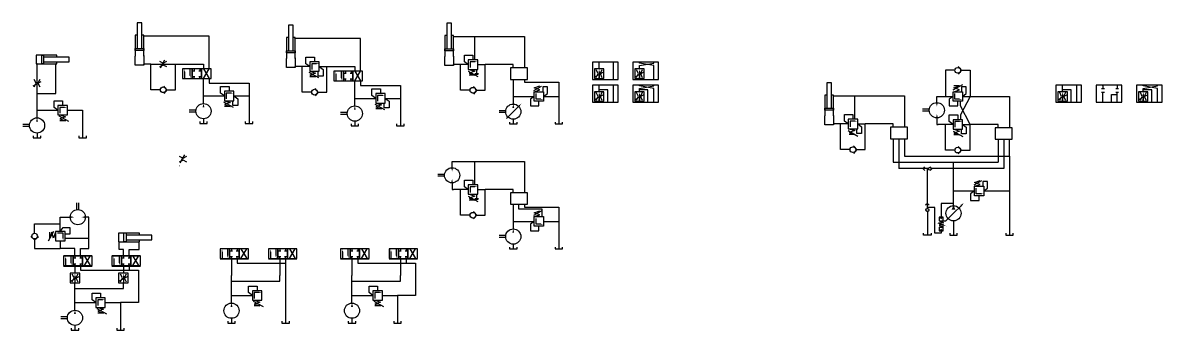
# Model space of a CAD drawing. Header units: inches. Extents: x -12 to 124, y 4 to 38.
# Drawn here: x 49.2 to 124.3, y 12.1 to 32.3 of the extents above; entities that cross this region are included whole.
import ezdxf
from ezdxf.lldxf.tags import DXFTag

# ---------------------------------------------------------------- set-up
doc = ezdxf.new("R2010")
doc.units = ezdxf.units.IN
doc.header["$LTSCALE"] = 0.25
doc.header["$MEASUREMENT"] = 0
tags = doc.linetypes.add('CENTER2', pattern=[1.125, 0.75, -0.125, 0.125, -0.125]).pattern_tags.tags
tags[10:11] = [DXFTag(74, 4), DXFTag(75, 0), DXFTag(340, '0'), DXFTag(46, 1.0), DXFTag(50, 0.0), DXFTag(44, 0.0), DXFTag(45, 0.0)]
tags[8:9] = [DXFTag(74, 4), DXFTag(75, 0), DXFTag(340, '0'), DXFTag(46, 1.0), DXFTag(50, 0.0), DXFTag(44, 0.0), DXFTag(45, 0.0)]
tags[6:7] = [DXFTag(74, 4), DXFTag(75, 0), DXFTag(340, '0'), DXFTag(46, 1.0), DXFTag(50, 0.0), DXFTag(44, 0.0), DXFTag(45, 0.0)]
tags[4:5] = [DXFTag(74, 4), DXFTag(75, 0), DXFTag(340, '0'), DXFTag(46, 1.0), DXFTag(50, 0.0), DXFTag(44, 0.0), DXFTag(45, 0.0)]
tags = doc.linetypes.add('HIDDEN', pattern=[0.375, 0.25, -0.125]).pattern_tags.tags
tags[6:7] = [DXFTag(74, 4), DXFTag(75, 0), DXFTag(340, '0'), DXFTag(46, 1.0), DXFTag(50, 0.0), DXFTag(44, 0.0), DXFTag(45, 0.0)]
tags[4:5] = [DXFTag(74, 4), DXFTag(75, 0), DXFTag(340, '0'), DXFTag(46, 1.0), DXFTag(50, 0.0), DXFTag(44, 0.0), DXFTag(45, 0.0)]
tags = doc.linetypes.add('HIDDEN4', pattern=[0.09375, 0.0625, -0.03125]).pattern_tags.tags
tags[6:7] = [DXFTag(74, 4), DXFTag(75, 0), DXFTag(340, '0'), DXFTag(46, 1.0), DXFTag(50, 0.0), DXFTag(44, 0.0), DXFTag(45, 0.0)]
tags[4:5] = [DXFTag(74, 4), DXFTag(75, 0), DXFTag(340, '0'), DXFTag(46, 1.0), DXFTag(50, 0.0), DXFTag(44, 0.0), DXFTag(45, 0.0)]

msp = doc.modelspace()

# ---------------------------------------------------------------- linework, layer by layer
for p, q in [((58.281, 29.375), (58.573, 29.901)), ((59.75, 29.312), (59.75, 28.688)), ((60.375, 29.312), (59.75, 29.312)), ((60.375, 29.312), (60.375, 28.688)), ((61, 29.312), (60.375, 29.312)), ((60.375, 28.688), (60.375, 29.312)), ((61, 28.688), (61, 29.312)), ((61, 29.312), (61, 28.688)), ((61.625, 29.312), (61, 29.312)), ((61, 28.688), (61, 29.312)), ((61.125, 28.688), (61.5, 29.312)), ((61.125, 29.312), (61.5, 28.688)), ((61.625, 28.688), (61.625, 29.312)), ((68.125, 29.781), (68.125, 29.156)), ((68.75, 29.781), (68.125, 29.781)), ((68.75, 29.156), (68.75, 29.781)), ((78.562, 29.906), (78.562, 29.281)), ((79.188, 29.906), (78.562, 29.906)), ((78.562, 29.281), (79.188, 29.281)), ((78.625, 29.281), (79, 29.156)), ((79.188, 29.281), (79.188, 29.906)), ((86.875, 29.312), (86.875, 28.688)), ((87.5, 29.312), (86.875, 29.312)), ((87.5, 28.688), (87.5, 29.312)), ((89.531, 29.312), (89.531, 28.688)), ((90.156, 29.312), (89.531, 29.312)), ((90.156, 28.688), (90.156, 29.312)), ((59.75, 28.688), (60.375, 28.688)), ((60.375, 28.688), (61, 28.688)), ((61, 28.688), (61.625, 28.688)), ((68.062, 29.094), (68.7, 28.74)), ((68.125, 29.156), (68.75, 29.156)), ((68.125, 29.156), (68.5, 29.031)), ((68.5, 29.031), (68.125, 28.906)), ((68.125, 28.906), (68.5, 28.781)), ((68.5, 28.781), (68.125, 28.781)), ((69.719, 29.156), (69.719, 28.531)), ((70.344, 29.156), (69.719, 29.156)), ((69.719, 28.531), (70.344, 28.531)), ((70.344, 29.156), (70.344, 28.531)), ((70.969, 29.156), (70.344, 29.156)), ((70.344, 28.531), (70.344, 29.156)), ((70.344, 28.531), (70.969, 28.531)), ((70.969, 28.531), (70.969, 29.156)), ((70.969, 29.156), (70.969, 28.531)), ((71.594, 29.156), (70.969, 29.156)), ((70.969, 28.531), (70.969, 29.156)), ((70.969, 28.531), (71.594, 28.531)), ((71.094, 28.531), (71.469, 29.156)), ((71.094, 29.156), (71.469, 28.531)), ((71.594, 28.531), (71.594, 29.156)), ((78.562, 29.156), (79.2, 28.802)), ((79, 29.156), (78.625, 29.031)), ((78.625, 29.031), (79, 28.906)), ((79, 28.906), (78.625, 28.906)), ((86.875, 28.688), (87.5, 28.688)), ((86.938, 28.812), (87.463, 29.104)), ((89.531, 28.688), (90.156, 28.688)), ((89.594, 28.812), (90.119, 29.104)), ((49.906, 28.188), (50.432, 28.479)), ((62.5, 27.844), (62.5, 27.219)), ((63.125, 27.844), (62.5, 27.844)), ((63.125, 27.219), (63.125, 27.844)), ((82.891, 27.901), (83.4, 28.184)), ((82.906, 28.062), (83.281, 28.188)), ((83.281, 27.938), (82.906, 28.062)), ((82.906, 27.812), (83.281, 27.938)), ((82.906, 27.188), (82.906, 27.812)), ((82.906, 27.812), (83.531, 27.812)), ((83.531, 27.812), (83.531, 27.188)), ((86.875, 27.812), (86.875, 27.188)), ((87.5, 27.812), (86.875, 27.812)), ((87.5, 27.188), (87.5, 27.812)), ((89.531, 27.812), (89.531, 27.188)), ((90.156, 27.812), (89.531, 27.812)), ((90.156, 27.188), (90.156, 27.812)), ((110.5, 27.938), (111.137, 28.291)), ((110.5, 27.188), (110.5, 27.812)), ((110.5, 27.812), (111.125, 27.812)), ((110.562, 28.062), (110.938, 28.188)), ((110.938, 28.188), (110.562, 28.188)), ((110.938, 27.938), (110.562, 28.062)), ((110.562, 27.812), (110.938, 27.938)), ((111.125, 27.812), (111.125, 27.188)), ((117.406, 27.812), (117.406, 27.188)), ((118.031, 27.812), (117.406, 27.812)), ((118.031, 27.188), (118.031, 27.812)), ((122.719, 27.812), (122.719, 27.188)), ((123.344, 27.812), (122.719, 27.812)), ((123.344, 27.188), (123.344, 27.812)), ((62.438, 27.156), (63.075, 26.802)), ((62.5, 27.219), (63.125, 27.219)), ((62.5, 27.219), (62.875, 27.094)), ((62.875, 27.094), (62.5, 26.969)), ((72.469, 27.688), (72.469, 27.062)), ((73.094, 27.688), (72.469, 27.688)), ((72.469, 27.062), (73.094, 27.062)), ((72.469, 27.062), (72.844, 26.938)), ((73.094, 27.062), (73.094, 27.688)), ((83.531, 27.188), (82.906, 27.188)), ((86.875, 27.188), (87.5, 27.188)), ((86.938, 27.312), (87.463, 27.604)), ((89.531, 27.188), (90.156, 27.188)), ((89.594, 27.312), (90.119, 27.604)), ((111.125, 27.188), (110.5, 27.188)), ((117.406, 27.188), (118.031, 27.188)), ((117.469, 27.312), (117.994, 27.604)), ((122.719, 27.188), (123.344, 27.188)), ((122.781, 27.312), (123.307, 27.604)), ((51.531, 26.906), (51.531, 26.281)), ((52.156, 26.906), (51.531, 26.906)), ((51.531, 26.281), (52.156, 26.281)), ((51.656, 26.281), (52.031, 26.156)), ((52.156, 26.281), (52.156, 26.906)), ((62.5, 26.969), (62.875, 26.844)), ((62.875, 26.844), (62.5, 26.844)), ((72.406, 27), (73.044, 26.646)), ((72.844, 26.938), (72.469, 26.812)), ((72.469, 26.812), (72.844, 26.688)), ((72.844, 26.688), (72.469, 26.688)), ((51.594, 26.219), (52.231, 25.865)), ((52.031, 26.156), (51.656, 26.031)), ((51.656, 26.031), (52.031, 25.906)), ((52.031, 25.906), (51.656, 25.906)), ((60.875, 25.844), (60.875, 25.719)), ((60.875, 25.719), (61.375, 25.719)), ((61.375, 25.719), (61.375, 25.844)), ((63.875, 25.844), (63.875, 25.719)), ((63.875, 25.719), (64.375, 25.719)), ((64.375, 25.719), (64.375, 25.844)), ((70.844, 25.688), (70.844, 25.562)), ((70.844, 25.562), (71.344, 25.562)), ((71.344, 25.562), (71.344, 25.688)), ((73.844, 25.688), (73.844, 25.562)), ((73.844, 25.562), (74.344, 25.562)), ((74.344, 25.562), (74.344, 25.688)), ((81.281, 25.812), (81.281, 25.688)), ((81.281, 25.688), (81.781, 25.688)), ((81.781, 25.688), (81.781, 25.812)), ((84.281, 25.812), (84.281, 25.688)), ((84.281, 25.688), (84.781, 25.688)), ((84.781, 25.688), (84.781, 25.812)), ((103.594, 26), (103.594, 25.375)), ((104.219, 26), (103.594, 26)), ((104.219, 25.375), (104.219, 26)), ((110.5, 25.969), (110.5, 25.344)), ((111.125, 25.969), (110.5, 25.969)), ((111.125, 25.344), (111.125, 25.969)), ((49.906, 24.906), (49.906, 24.781)), ((49.906, 24.781), (50.406, 24.781)), ((50.406, 24.781), (50.406, 24.906)), ((52.906, 24.906), (52.906, 24.781)), ((52.906, 24.781), (53.406, 24.781)), ((53.406, 24.781), (53.406, 24.906)), ((103.594, 25.375), (104.219, 25.375)), ((103.594, 25.25), (104.231, 24.896)), ((103.656, 25.375), (104.031, 25.25)), ((104.031, 25.25), (103.656, 25.125)), ((103.656, 25.125), (104.031, 25)), ((104.031, 25), (103.656, 25)), ((110.5, 25.344), (111.125, 25.344)), ((110.5, 25.219), (111.137, 24.865)), ((110.562, 25.344), (110.938, 25.219)), ((110.938, 25.219), (110.562, 25.094)), ((110.562, 25.094), (110.938, 24.969)), ((110.938, 24.969), (110.562, 24.969)), ((59.594, 23.125), (59.886, 23.651)), ((111.891, 21.682), (112.4, 21.965)), ((111.906, 21.844), (112.281, 21.969)), ((112.281, 21.719), (111.906, 21.844)), ((78.562, 21.688), (78.562, 21.062)), ((79.188, 21.688), (78.562, 21.688)), ((78.562, 21.062), (79.188, 21.062)), ((78.625, 21.062), (79, 20.938)), ((79.188, 21.062), (79.188, 21.688)), ((111.906, 21.594), (112.281, 21.719)), ((111.906, 20.969), (111.906, 21.594)), ((111.906, 21.594), (112.531, 21.594)), ((112.531, 21.594), (112.531, 20.969)), ((78.562, 20.938), (79.2, 20.584)), ((79, 20.938), (78.625, 20.812)), ((78.625, 20.812), (79, 20.688)), ((79, 20.688), (78.625, 20.688)), ((112.531, 20.969), (111.906, 20.969)), ((82.891, 19.682), (83.4, 19.965)), ((82.906, 19.844), (83.281, 19.969)), ((83.281, 19.719), (82.906, 19.844)), ((82.906, 19.594), (83.281, 19.719)), ((82.906, 18.969), (82.906, 19.594)), ((82.906, 19.594), (83.531, 19.594)), ((83.531, 19.594), (83.531, 18.969)), ((83.531, 18.969), (82.906, 18.969)), ((109.594, 18.906), (109.844, 18.906)), ((51.25, 18.625), (50.896, 17.988)), ((51.125, 18.562), (51, 18.188)), ((51, 18.188), (51, 18.562)), ((51.25, 18.188), (51.125, 18.562)), ((51.375, 18.562), (51.25, 18.188)), ((52, 18.625), (51.375, 18.625)), ((51.375, 18.625), (51.375, 18)), ((52, 18), (52, 18.625)), ((108.562, 18.375), (108.562, 18.5)), ((109.062, 18.375), (108.562, 18.375)), ((109.062, 18.5), (109.062, 18.375)), ((110.281, 18.5), (110.281, 18.375)), ((110.281, 18.375), (110.781, 18.375)), ((110.781, 18.375), (110.781, 18.5)), ((113.969, 18.5), (113.969, 18.375)), ((113.969, 18.375), (114.469, 18.375)), ((114.469, 18.375), (114.469, 18.5)), ((51.375, 18), (52, 18)), ((62.219, 17.5), (64.094, 17.5)), ((62.219, 17.469), (62.219, 16.844)), ((62.844, 17.469), (62.219, 17.469)), ((62.844, 17.469), (62.844, 16.844)), ((63.469, 17.469), (62.844, 17.469)), ((62.844, 16.844), (62.844, 17.469)), ((63.469, 16.844), (63.469, 17.469)), ((63.469, 17.469), (63.469, 16.844)), ((64.094, 17.469), (63.469, 17.469)), ((63.469, 16.844), (63.469, 17.469)), ((63.594, 16.844), (63.969, 17.469)), ((63.594, 17.469), (63.969, 16.844)), ((64.094, 16.844), (64.094, 17.469)), ((65.406, 17.5), (67.281, 17.5)), ((65.406, 17.469), (65.406, 16.844)), ((66.031, 17.469), (65.406, 17.469)), ((66.031, 17.469), (66.031, 16.844)), ((66.656, 17.469), (66.031, 17.469)), ((66.031, 16.844), (66.031, 17.469)), ((66.656, 16.844), (66.656, 17.469)), ((66.656, 17.469), (66.656, 16.844)), ((67.281, 17.469), (66.656, 17.469)), ((66.656, 16.844), (66.656, 17.469)), ((66.781, 16.844), (67.156, 17.469)), ((66.781, 17.469), (67.156, 16.844)), ((67.281, 16.844), (67.281, 17.469)), ((70.156, 17.5), (72.031, 17.5)), ((70.156, 17.469), (70.156, 16.844)), ((70.781, 17.469), (70.156, 17.469)), ((70.781, 17.469), (70.781, 16.844)), ((71.406, 17.469), (70.781, 17.469)), ((70.781, 16.844), (70.781, 17.469)), ((71.406, 16.844), (71.406, 17.469)), ((71.406, 17.469), (71.406, 16.844)), ((72.031, 17.469), (71.406, 17.469)), ((71.406, 16.844), (71.406, 17.469)), ((71.531, 16.844), (71.906, 17.469)), ((71.531, 17.469), (71.906, 16.844)), ((72.031, 16.844), (72.031, 17.469)), ((73.344, 17.5), (75.219, 17.5)), ((73.344, 17.469), (73.344, 16.844)), ((73.969, 17.469), (73.344, 17.469)), ((73.969, 17.469), (73.969, 16.844)), ((74.594, 17.469), (73.969, 17.469)), ((73.969, 16.844), (73.969, 17.469)), ((74.594, 16.844), (74.594, 17.469)), ((74.594, 17.469), (74.594, 16.844)), ((75.219, 17.469), (74.594, 17.469)), ((74.594, 16.844), (74.594, 17.469)), ((74.719, 16.844), (75.094, 17.469)), ((74.719, 17.469), (75.094, 16.844)), ((75.219, 16.844), (75.219, 17.469)), ((81.281, 17.594), (81.281, 17.469)), ((81.281, 17.469), (81.781, 17.469)), ((81.781, 17.469), (81.781, 17.594)), ((84.281, 17.594), (84.281, 17.469)), ((84.281, 17.469), (84.781, 17.469)), ((84.781, 17.469), (84.781, 17.594)), ((51.906, 17.031), (53.781, 17.031)), ((51.906, 17), (51.906, 16.375)), ((52.531, 17), (51.906, 17)), ((52.531, 17), (52.531, 16.375)), ((53.156, 17), (52.531, 17)), ((52.531, 16.375), (52.531, 17)), ((53.156, 16.375), (53.156, 17)), ((53.156, 17), (53.156, 16.375)), ((53.781, 17), (53.156, 17)), ((53.156, 16.375), (53.156, 17)), ((53.281, 16.375), (53.656, 17)), ((53.281, 17), (53.656, 16.375)), ((53.781, 16.375), (53.781, 17)), ((55.094, 17.031), (56.969, 17.031)), ((55.094, 17), (55.094, 16.375)), ((55.719, 17), (55.094, 17)), ((55.719, 17), (55.719, 16.375)), ((56.344, 17), (55.719, 17)), ((55.719, 16.375), (55.719, 17)), ((56.344, 16.375), (56.344, 17)), ((56.344, 17), (56.344, 16.375)), ((56.969, 17), (56.344, 17)), ((56.344, 16.375), (56.344, 17)), ((56.469, 16.375), (56.844, 17)), ((56.469, 17), (56.844, 16.375)), ((56.969, 16.375), (56.969, 17)), ((62.219, 16.844), (62.844, 16.844)), ((62.219, 16.812), (64.094, 16.812)), ((62.844, 16.844), (63.469, 16.844)), ((63.469, 16.844), (64.094, 16.844)), ((65.406, 16.844), (66.031, 16.844)), ((65.406, 16.812), (67.281, 16.812)), ((66.031, 16.844), (66.656, 16.844)), ((66.656, 16.844), (67.281, 16.844)), ((70.156, 16.844), (70.781, 16.844)), ((70.156, 16.812), (72.031, 16.812)), ((70.781, 16.844), (71.406, 16.844)), ((71.406, 16.844), (72.031, 16.844)), ((73.344, 16.844), (73.969, 16.844)), ((73.344, 16.812), (75.219, 16.812)), ((73.969, 16.844), (74.594, 16.844)), ((74.594, 16.844), (75.219, 16.844)), ((51.906, 16.375), (52.531, 16.375)), ((51.906, 16.344), (53.781, 16.344)), ((52.344, 15.875), (52.344, 15.25)), ((52.969, 15.875), (52.344, 15.875)), ((52.531, 16.375), (53.156, 16.375)), ((52.969, 15.25), (52.969, 15.875)), ((53.156, 16.375), (53.781, 16.375)), ((55.094, 16.375), (55.719, 16.375)), ((55.094, 16.344), (56.969, 16.344)), ((55.531, 15.875), (55.531, 15.25)), ((56.156, 15.875), (55.531, 15.875)), ((55.719, 16.375), (56.344, 16.375)), ((56.156, 15.25), (56.156, 15.875)), ((56.344, 16.375), (56.969, 16.375)), ((52.344, 15.25), (52.969, 15.25)), ((52.406, 15.375), (52.932, 15.667)), ((55.531, 15.25), (56.156, 15.25)), ((55.594, 15.375), (56.119, 15.667)), ((64.344, 14.719), (64.344, 14.094)), ((64.969, 14.719), (64.344, 14.719)), ((64.969, 14.094), (64.969, 14.719)), ((72.281, 14.719), (72.281, 14.094)), ((72.906, 14.719), (72.281, 14.719)), ((72.906, 14.094), (72.906, 14.719)), ((54.031, 14.25), (54.031, 13.625)), ((54.656, 14.25), (54.031, 14.25)), ((54.031, 13.625), (54.656, 13.625)), ((54.094, 13.562), (54.731, 13.209)), ((54.156, 13.625), (54.531, 13.5)), ((54.656, 13.625), (54.656, 14.25)), ((64.344, 14.094), (64.969, 14.094)), ((64.406, 14.031), (65.044, 13.677)), ((64.469, 14.094), (64.844, 13.969)), ((64.844, 13.969), (64.469, 13.844)), ((64.469, 13.844), (64.844, 13.719)), ((64.844, 13.719), (64.469, 13.719)), ((72.281, 14.094), (72.906, 14.094)), ((72.344, 14.031), (72.981, 13.677)), ((72.406, 14.094), (72.781, 13.969)), ((72.781, 13.969), (72.406, 13.844)), ((72.406, 13.844), (72.781, 13.719)), ((72.781, 13.719), (72.406, 13.719)), ((54.531, 13.5), (54.156, 13.375)), ((54.156, 13.375), (54.531, 13.25)), ((54.531, 13.25), (54.156, 13.25)), ((52.406, 12.25), (52.406, 12.125)), ((52.406, 12.125), (52.906, 12.125)), ((52.906, 12.125), (52.906, 12.25)), ((55.406, 12.25), (55.406, 12.125)), ((55.406, 12.125), (55.906, 12.125)), ((55.906, 12.125), (55.906, 12.25)), ((62.719, 12.719), (62.719, 12.594)), ((62.719, 12.594), (63.219, 12.594)), ((63.219, 12.594), (63.219, 12.719)), ((66.281, 12.719), (66.281, 12.594)), ((66.281, 12.594), (66.781, 12.594)), ((66.781, 12.594), (66.781, 12.719)), ((70.656, 12.719), (70.656, 12.594)), ((70.656, 12.594), (71.156, 12.594)), ((71.156, 12.594), (71.156, 12.719)), ((73.656, 12.719), (73.656, 12.594)), ((73.656, 12.594), (74.156, 12.594)), ((74.156, 12.594), (74.156, 12.719))]:
    msp.add_line(p, q)
for points in [[(56.75, 30.656), (57.063, 30.656), (57.063, 32.344), (56.75, 32.344), (56.75, 30.656)], [(77.156, 30.625), (77.469, 30.625), (77.469, 32.312), (77.156, 32.312), (77.156, 30.625)], [(56.75, 31.531), (56.625, 31.531), (56.625, 30.156)], [(57.188, 30.156), (57.188, 30.156), (57.188, 31.531), (57.063, 31.531)], [(66.719, 30.5), (67.031, 30.5), (67.031, 32.188), (66.719, 32.188), (66.719, 30.5)], [(61.5, 29.312), (61.5, 31.469), (57.188, 31.469)], [(66.719, 31.375), (66.594, 31.375), (66.594, 30)], [(67.156, 30), (67.156, 30), (67.156, 31.375), (67.031, 31.375)], [(71.469, 29.156), (71.469, 31.312), (67.156, 31.312)], [(77.156, 31.5), (77.031, 31.5), (77.031, 30.125)], [(77.594, 30.125), (77.594, 30.125), (77.594, 31.5), (77.469, 31.5)], [(77.594, 31.438), (82.281, 31.438), (82.281, 29.375)], [(51.469, 30.094), (51.469, 30.219), (50.094, 30.219), (50.094, 29.656), (51.469, 29.656), (51.469, 29.781)], [(50.594, 30.219), (50.594, 29.656), (50.469, 29.656), (50.469, 30.219), (50.594, 30.219)], [(50.594, 30.094), (50.594, 29.781), (52.281, 29.781), (52.281, 30.094), (50.594, 30.094)], [(56.625, 30.656), (57.188, 30.656), (57.188, 30.531), (56.625, 30.531), (56.625, 30.656)], [(57.188, 30.188), (57.188, 29.562), (56.625, 29.562), (56.625, 30.156)], [(66.594, 30.5), (67.156, 30.5), (67.156, 30.375), (66.594, 30.375), (66.594, 30.5)], [(67.156, 30.031), (67.156, 29.406), (66.594, 29.406), (66.594, 30)], [(77.031, 30.625), (77.594, 30.625), (77.594, 30.5), (77.031, 30.5), (77.031, 30.625)], [(77.594, 30.156), (77.594, 29.531), (77.031, 29.531), (77.031, 30.125)], [(50.156, 28.656), (50.156, 29.656)], [(50.156, 27.688), (51.406, 27.688), (51.406, 29.656)], [(57.656, 29.625), (57.188, 29.625)], [(58.281, 27.938), (57.656, 27.938), (57.656, 29.625)], [(57.656, 29.625), (59.281, 29.625)], [(58.219, 29.812), (58.469, 29.688), (58.719, 29.812)], [(58.719, 29.438), (58.469, 29.562), (58.219, 29.438)], [(58.719, 27.938), (59.281, 27.938), (59.281, 29.625)], [(59.281, 29.625), (61.125, 29.625), (61.125, 29.312)], [(60.25, 28.875), (60.25, 29.312)], [(60.5, 29.312), (60.5, 29.188)], [(60.875, 29.312), (60.875, 29.188)], [(67.625, 29.469), (67.156, 29.469)], [(68.125, 29.469), (67.625, 29.469)], [(68.25, 27.781), (67.625, 27.781), (67.625, 29.469)], [(68.562, 29.656), (68.25, 29.656), (68.25, 29.281)], [(68.688, 27.781), (69.25, 27.781), (69.25, 29.469)], [(68.75, 29.469), (69.25, 29.469)], [(69.25, 29.469), (71.094, 29.469), (71.094, 29.156)], [(78.062, 29.594), (77.594, 29.594)], [(78.562, 29.594), (78.062, 29.594)], [(78.688, 27.906), (78.062, 27.906), (78.062, 29.594)], [(79, 29.781), (78.688, 29.781), (78.688, 29.406)], [(79.125, 27.906), (79.688, 27.906), (79.688, 29.594)], [(79.188, 29.594), (79.688, 29.594)], [(81.531, 29.375), (81.531, 29.594), (79.688, 29.594)], [(87.188, 29.312), (87.188, 29.75)], [(88.125, 28.625), (88.125, 29.75)], [(89.844, 29.688), (89.844, 29.75)], [(89.844, 29.531), (90.781, 29.688)], [(90.781, 29.531), (89.844, 29.688)], [(89.844, 29.312), (89.844, 29.531)], [(90.781, 29.688), (90.781, 29.75)], [(90.781, 28.625), (90.781, 29.531)], [(111.062, 29.219), (110.844, 29.467)], [(49.969, 28.125), (50.094, 28.375), (49.969, 28.625)], [(50.156, 28.031), (50.156, 28.656)], [(50.344, 28.625), (50.219, 28.375), (50.344, 28.125)], [(59.875, 29.125), (59.875, 28.688)], [(60.438, 29.188), (60.562, 29.188)], [(60.438, 28.812), (60.562, 28.812)], [(60.5, 28.688), (60.5, 28.812)], [(60.812, 29.188), (60.938, 29.188)], [(60.812, 28.812), (60.938, 28.812)], [(60.875, 28.688), (60.875, 28.812)], [(61.125, 27.031), (61.125, 28.688)], [(61.5, 28.688), (61.5, 28.375), (64.125, 28.375), (64.125, 27.531)], [(69.844, 28.969), (69.844, 28.531)], [(70.219, 28.719), (70.219, 29.156)], [(70.406, 29.031), (70.531, 29.031)], [(70.406, 28.656), (70.531, 28.656)], [(70.469, 29.156), (70.469, 29.031)], [(70.469, 28.531), (70.469, 28.656)], [(70.781, 29.031), (70.906, 29.031)], [(70.781, 28.656), (70.906, 28.656)], [(70.844, 29.156), (70.844, 29.031)], [(70.844, 28.531), (70.844, 28.656)], [(71.094, 26.875), (71.094, 28.531)], [(71.469, 28.531), (71.469, 28.219), (74.094, 28.219), (74.094, 27.375)], [(79.031, 29.031), (79.031, 28.969), (79.219, 28.969), (79.219, 29.031)], [(81.531, 28.625), (81.531, 27)], [(82.281, 28.625), (82.281, 28.438), (84.531, 28.438), (84.531, 27.5)], [(87, 28.75), (87.125, 29), (87, 29.25)], [(87.188, 29.125), (87.188, 28.688)], [(87.188, 28.625), (87.188, 28.812)], [(87.375, 29.25), (87.25, 29), (87.375, 28.75)], [(89.656, 28.75), (89.781, 29), (89.656, 29.25)], [(89.844, 29.125), (89.844, 28.688)], [(89.844, 28.625), (89.844, 28.812)], [(90.031, 29.25), (89.906, 29), (90.031, 28.75)], [(110.625, 29.219), (110, 29.219), (110, 27.531)], [(111.062, 29.219), (110.844, 28.971)], [(111.062, 29.219), (111.625, 29.219), (111.625, 27.531)], [(50.156, 26.094), (50.156, 28.031)], [(58.719, 27.938), (58.5, 28.186)], [(58.719, 27.938), (58.5, 27.689)], [(68.688, 27.781), (68.469, 28.029)], [(68.688, 27.781), (68.469, 27.533)], [(79.125, 27.906), (78.906, 28.154)], [(79.125, 27.906), (78.906, 27.658)], [(87.188, 27.812), (87.188, 28.25)], [(88.125, 27.125), (88.125, 28.25)], [(89.844, 28.188), (89.844, 28.25)], [(89.844, 28.031), (90.781, 28.188)], [(90.781, 28.031), (89.844, 28.188)], [(89.844, 27.812), (89.844, 28.031)], [(90.781, 28.188), (90.781, 28.25)], [(90.781, 27.125), (90.781, 28.031)], [(102.188, 26.719), (102.5, 26.719), (102.5, 28.406), (102.188, 28.406), (102.188, 26.719)], [(117.719, 27.812), (117.719, 28.25)], [(118.656, 27.125), (118.656, 28.25)], [(120.469, 28), (120.281, 28)], [(120.375, 28.188), (120.375, 28.25)], [(120.375, 28.25), (120.375, 28)], [(121.406, 28), (121.219, 28)], [(121.312, 28.25), (121.312, 28)], [(121.312, 28), (121.312, 28.031)], [(123.031, 28.188), (123.031, 28.25)], [(123.031, 28.031), (123.969, 28.188)], [(123.969, 28.031), (123.031, 28.188)], [(123.031, 27.812), (123.031, 28.031)], [(123.969, 28.188), (123.969, 28.25)], [(123.969, 27.125), (123.969, 28.031)], [(61.125, 27.531), (62.5, 27.531)], [(62.938, 27.719), (62.625, 27.719), (62.625, 27.344)], [(63.125, 27.531), (64.125, 27.531), (64.125, 25.719)], [(71.094, 27.375), (72.469, 27.375)], [(72.906, 27.562), (72.594, 27.562), (72.594, 27.188)], [(73.094, 27.375), (74.094, 27.375), (74.094, 25.562)], [(81.531, 27.5), (82.906, 27.5)], [(83.344, 27.312), (83.031, 27.312), (83.031, 27.688)], [(83.531, 27.5), (84.531, 27.5), (84.531, 25.688)], [(87, 27.25), (87.125, 27.5), (87, 27.75)], [(87.188, 27.625), (87.188, 27.188)], [(87.188, 27.125), (87.188, 27.312)], [(87.375, 27.75), (87.25, 27.5), (87.375, 27.25)], [(89.656, 27.25), (89.781, 27.5), (89.656, 27.75)], [(89.844, 27.625), (89.844, 27.188)], [(89.844, 27.125), (89.844, 27.312)], [(90.031, 27.75), (89.906, 27.5), (90.031, 27.25)], [(102.188, 27.594), (102.062, 27.594), (102.062, 26.219)], [(102.625, 26.219), (102.625, 26.219), (102.625, 27.594), (102.5, 27.594)], [(102.625, 27.531), (107.312, 27.531), (107.312, 25.469)], [(109.438, 27.094), (109.438, 27.5), (109.531, 27.5)], [(109.531, 27.5), (110.5, 27.5)], [(110.938, 27.312), (110.625, 27.312), (110.625, 27.688)], [(111.125, 27.5), (114.219, 27.5), (114.219, 25.438)], [(117.531, 27.25), (117.656, 27.5), (117.531, 27.75)], [(117.719, 27.625), (117.719, 27.188)], [(117.719, 27.125), (117.719, 27.312)], [(117.906, 27.75), (117.781, 27.5), (117.906, 27.25)], [(120.469, 27.75), (120.281, 27.75)], [(120.375, 27.125), (120.375, 27.75)], [(121.406, 27.75), (121.219, 27.75)], [(121.312, 27.125), (121.312, 27.75)], [(122.844, 27.25), (122.969, 27.5), (122.844, 27.75)], [(123.031, 27.625), (123.031, 27.188)], [(123.031, 27.125), (123.031, 27.312)], [(123.219, 27.75), (123.094, 27.5), (123.219, 27.25)], [(50.156, 26.594), (51.531, 26.594)], [(51.969, 26.781), (51.656, 26.781), (51.656, 26.406)], [(52.156, 26.594), (53.156, 26.594), (53.156, 24.781)], [(60.629, 26.594), (60.188, 26.594)], [(60.629, 26.469), (60.188, 26.469)], [(70.598, 26.438), (70.156, 26.438)], [(70.598, 26.312), (70.156, 26.312)], [(81.035, 26.562), (80.594, 26.562)], [(81.035, 26.438), (80.594, 26.438)], [(81.938, 26.906), (81.076, 26.044)], [(102.062, 26.719), (102.625, 26.719), (102.625, 26.594), (102.062, 26.594), (102.062, 26.719)], [(108.941, 26.656), (108.5, 26.656)], [(108.941, 26.531), (108.5, 26.531)], [(49.66, 25.656), (49.219, 25.656)], [(49.66, 25.531), (49.219, 25.531)], [(61.125, 26.031), (61.125, 25.719)], [(71.094, 25.875), (71.094, 25.562)], [(81.531, 26), (81.531, 25.688)], [(102.625, 26.25), (102.625, 25.625), (102.062, 25.625), (102.062, 26.219)], [(103.094, 25.688), (102.625, 25.688)], [(103.594, 25.688), (103.094, 25.688)], [(103.719, 24), (103.094, 24), (103.094, 25.688)], [(104.031, 25.875), (103.719, 25.875), (103.719, 25.5)], [(104.156, 24), (104.719, 24), (104.719, 25.688)], [(104.219, 25.688), (104.719, 25.688)], [(106.562, 25.469), (106.562, 25.688), (104.719, 25.688)], [(109.438, 26.094), (109.438, 25.656), (109.531, 25.656)], [(110, 25.656), (109.531, 25.656)], [(110.5, 25.656), (110, 25.656)], [(110.625, 23.969), (110, 23.969), (110, 25.656)], [(110.938, 25.844), (110.625, 25.844), (110.625, 25.469)], [(111.062, 23.969), (111.625, 23.969), (111.625, 25.656)], [(111.125, 25.656), (111.625, 25.656)], [(113.469, 25.438), (113.469, 25.656), (111.625, 25.656)], [(50.156, 25.094), (50.156, 24.781)], [(104.156, 24), (103.938, 24.248)], [(106.562, 24.719), (106.562, 23.188)], [(107.312, 24.719), (107.312, 23.562), (114.219, 23.562)], [(111.062, 23.969), (110.844, 24.217)], [(113.469, 24.688), (113.469, 23.188)], [(114.219, 23.562), (114.219, 24.688)], [(59.531, 23.562), (59.781, 23.438), (60.031, 23.562)], [(60.031, 23.188), (59.781, 23.312), (59.531, 23.188)], [(104.156, 24), (103.938, 23.752)], [(111.062, 23.969), (110.844, 23.721)], [(114.219, 23.562), (114.219, 18.375)], [(77.5, 22.812), (77.5, 23.219), (77.594, 23.219)], [(77.594, 23.219), (82.281, 23.219), (82.281, 21.156)], [(106.562, 23.188), (113.469, 23.188)], [(108.531, 22.749), (108.641, 22.873)], [(108.531, 22.749), (108.641, 22.625)], [(109.094, 22.749), (108.984, 22.873)], [(109.094, 22.749), (108.984, 22.625)], [(109.095, 22.75), (109.062, 22.75)], [(110.531, 20.312), (110.531, 23.188)], [(77.004, 22.375), (76.562, 22.375)], [(77.004, 22.25), (76.562, 22.25)], [(77.5, 21.812), (77.5, 21.375), (77.594, 21.375)], [(78.062, 21.375), (77.594, 21.375)], [(78.562, 21.375), (78.062, 21.375)], [(78.688, 19.688), (78.062, 19.688), (78.062, 21.375)], [(79, 21.562), (78.688, 21.562), (78.688, 21.188)], [(79.125, 19.688), (79.688, 19.688), (79.688, 21.375)], [(79.188, 21.375), (79.688, 21.375)], [(81.531, 21.156), (81.531, 21.375), (79.688, 21.375)], [(110.531, 21.281), (111.906, 21.281)], [(112.344, 21.094), (112.031, 21.094), (112.031, 21.469)], [(112.531, 21.281), (114.219, 21.281)], [(52.781, 20.059), (52.781, 20.5)], [(52.906, 20.059), (52.906, 20.5)], [(79.031, 20.812), (79.031, 20.75), (79.219, 20.75), (79.219, 20.812)], [(81.531, 20.406), (81.531, 18.781)], [(82.281, 20.406), (82.281, 20.219), (84.531, 20.219), (84.531, 19.281)], [(108.813, 20.469), (108.689, 20.359)], [(108.813, 20.469), (108.938, 20.359)], [(109.594, 19.312), (110.031, 19.312), (110.531, 19.812), (111.031, 20.312)], [(51.688, 19.125), (51.688, 19.562), (52.344, 19.562)], [(53.562, 18.188), (53.562, 19.562), (53.344, 19.562)], [(79.125, 19.688), (78.906, 19.936)], [(79.125, 19.688), (78.906, 19.439)], [(108.813, 19.906), (108.689, 20.016)], [(108.813, 19.906), (108.938, 20.016)], [(109.844, 19.312), (109.844, 19.562), (109.594, 19.562), (109.594, 19.312)], [(50, 18.5), (50, 19.125), (51.688, 19.125)], [(51.688, 18.625), (51.688, 19.125)], [(81.531, 19.281), (82.906, 19.281)], [(83.344, 19.094), (83.031, 19.094), (83.031, 19.469)], [(83.531, 19.281), (84.531, 19.281), (84.531, 17.469)], [(109.884, 19.028), (109.531, 19.156)], [(109.594, 19.312), (109.875, 19.219), (109.594, 19.156), (109.875, 19.094), (109.594, 19.031), (109.875, 18.969), (109.594, 18.906)], [(109.594, 18.906), (109.594, 18.656), (109.844, 18.656), (109.844, 18.906)], [(110.531, 19.312), (110.531, 19)], [(110.531, 19), (110.531, 18.375)], [(50, 18.062), (49.752, 18.281)], [(50, 18.062), (50.248, 18.281)], [(50, 18.062), (50, 17.5), (51.688, 17.5)], [(51.875, 18.188), (51.875, 18.5), (51.5, 18.5)], [(53.031, 17), (53.031, 17.5), (53.562, 17.5), (53.562, 18.188)], [(56.906, 18.375), (56.906, 18.5), (55.531, 18.5), (55.531, 17.938), (56.906, 17.938), (56.906, 18.062)], [(56.031, 18.5), (56.031, 17.938), (55.875, 17.938), (55.875, 18.5)], [(56.031, 18.375), (56.031, 18.062), (57.719, 18.062), (57.719, 18.375), (56.031, 18.375)], [(81.035, 18.344), (80.594, 18.344)], [(81.035, 18.219), (80.594, 18.219)], [(51.688, 18), (51.688, 17.5)], [(52.656, 17), (52.656, 17.5), (51.688, 17.5)], [(55.844, 17), (55.844, 17.438), (55.562, 17.438), (55.562, 17.938)], [(56.219, 17), (56.219, 17.438), (56.875, 17.438), (56.875, 17.938)], [(62.344, 17.281), (62.344, 16.844)], [(62.719, 17.031), (62.719, 17.469)], [(62.906, 17.344), (63.031, 17.344)], [(62.969, 17.469), (62.969, 17.344)], [(63.281, 17.344), (63.406, 17.344)], [(63.344, 17.469), (63.344, 17.344)], [(65.531, 17.281), (65.531, 16.844)], [(65.906, 17.031), (65.906, 17.469)], [(66.094, 17.344), (66.219, 17.344)], [(66.156, 17.469), (66.156, 17.344)], [(66.469, 17.344), (66.594, 17.344)], [(66.531, 17.469), (66.531, 17.344)], [(70.281, 17.281), (70.281, 16.844)], [(70.656, 17.031), (70.656, 17.469)], [(70.844, 17.344), (70.969, 17.344)], [(70.906, 17.469), (70.906, 17.344)], [(71.219, 17.344), (71.344, 17.344)], [(71.281, 17.469), (71.281, 17.344)], [(73.469, 17.281), (73.469, 16.844)], [(73.844, 17.031), (73.844, 17.469)], [(74.031, 17.344), (74.156, 17.344)], [(74.094, 17.469), (74.094, 17.344)], [(74.406, 17.344), (74.531, 17.344)], [(74.469, 17.469), (74.469, 17.344)], [(81.531, 17.781), (81.531, 17.469)], [(52.031, 16.812), (52.031, 16.375)], [(52.406, 16.562), (52.406, 17)], [(52.594, 16.875), (52.719, 16.875)], [(52.656, 17), (52.656, 16.875)], [(52.969, 16.875), (53.094, 16.875)], [(53.031, 17), (53.031, 16.875)], [(55.219, 16.812), (55.219, 16.375)], [(55.594, 16.562), (55.594, 17)], [(55.781, 16.875), (55.906, 16.875)], [(55.844, 17), (55.844, 16.875)], [(56.156, 16.875), (56.281, 16.875)], [(56.219, 17), (56.219, 16.875)], [(62.906, 16.969), (63.031, 16.969)], [(62.969, 16.844), (62.969, 16.969)], [(62.969, 16.844), (62.969, 16.344)], [(63.281, 16.969), (63.406, 16.969)], [(63.344, 16.844), (63.344, 16.969)], [(63.344, 16.844), (63.344, 16.531)], [(63.344, 16.531), (66.531, 16.531)], [(66.094, 16.969), (66.219, 16.969)], [(66.156, 16.844), (66.156, 16.969)], [(66.156, 16.844), (66.156, 16.344)], [(66.469, 16.969), (66.594, 16.969)], [(66.531, 16.844), (66.531, 16.969)], [(66.531, 16.844), (66.531, 16.531)], [(66.531, 16.531), (66.531, 12.594)], [(70.844, 16.969), (70.969, 16.969)], [(70.906, 16.844), (70.906, 16.969)], [(70.906, 16.844), (70.906, 16.344)], [(71.219, 16.969), (71.344, 16.969)], [(71.281, 16.844), (71.281, 16.969)], [(71.281, 16.844), (71.281, 16.531)], [(71.281, 16.531), (75.094, 16.531), (75.094, 14.406), (73.906, 14.406)], [(74.031, 16.969), (74.156, 16.969)], [(74.094, 16.844), (74.094, 16.969)], [(74.094, 16.844), (74.094, 16.344)], [(74.406, 16.969), (74.531, 16.969)], [(74.469, 16.844), (74.469, 16.969)], [(74.469, 16.844), (74.469, 16.531)], [(52.469, 15.312), (52.594, 15.562), (52.469, 15.812)], [(52.594, 16.5), (52.719, 16.5)], [(52.656, 16.375), (52.656, 16.5)], [(52.656, 16.375), (52.656, 15.875)], [(52.844, 15.812), (52.719, 15.562), (52.844, 15.312)], [(52.969, 16.5), (53.094, 16.5)], [(53.031, 16.375), (53.031, 16.5)], [(53.031, 16.375), (53.031, 16.062)], [(53.031, 16.062), (56.844, 16.062), (56.844, 13.938), (55.656, 13.938)], [(55.656, 15.312), (55.781, 15.562), (55.656, 15.812)], [(55.781, 16.5), (55.906, 16.5)], [(55.844, 16.375), (55.844, 16.5)], [(55.844, 16.375), (55.844, 15.875)], [(56.031, 15.812), (55.906, 15.562), (56.031, 15.312)], [(56.156, 16.5), (56.281, 16.5)], [(56.219, 16.375), (56.219, 16.5)], [(56.219, 16.375), (56.219, 16.062)], [(62.969, 16.344), (62.969, 15.719)], [(66.156, 16.344), (66.156, 15.719)], [(70.906, 16.344), (70.906, 15.719)], [(74.094, 16.344), (74.094, 15.719)], [(52.656, 15.688), (52.656, 15.25)], [(52.656, 13.438), (52.656, 15.25)], [(52.656, 14.875), (55.844, 14.875), (55.844, 15.25)], [(55.844, 15.688), (55.844, 15.25)], [(62.969, 13.906), (62.969, 15.719)], [(62.969, 15.344), (66.156, 15.344), (66.156, 15.719)], [(70.906, 13.906), (70.906, 15.719)], [(70.906, 15.344), (74.094, 15.344), (74.094, 15.719)], [(62.969, 14.406), (64.344, 14.406)], [(64.781, 14.594), (64.469, 14.594), (64.469, 14.219)], [(70.906, 14.406), (72.281, 14.406)], [(72.719, 14.594), (72.406, 14.594), (72.406, 14.219)], [(72.906, 14.406), (73.906, 14.406), (73.906, 12.594)], [(52.656, 13.938), (54.031, 13.938)], [(54.469, 14.125), (54.156, 14.125), (54.156, 13.75)], [(54.656, 13.938), (55.656, 13.938), (55.656, 12.125)], [(52.16, 13), (51.719, 13)], [(52.16, 12.875), (51.719, 12.875)], [(62.969, 12.906), (62.969, 12.594)], [(70.906, 12.906), (70.906, 12.594)], [(52.656, 12.438), (52.656, 12.125)]]:
    msp.add_lwpolyline(points)
for points in [[(57.188, 31.469, 0.0625, 0, 0), (57.125, 31.469, 0, 0, 0)], [(67.156, 31.312, 0.0625, 0, 0), (67.094, 31.312, 0, 0, 0)], [(77.594, 31.438, 0.0625, 0, 0), (77.531, 31.438, 0, 0, 0)], [(50.156, 29.656, 0.0625, 0, 0), (50.156, 29.719, 0, 0, 0)], [(51.406, 29.656, 0.0625, 0, 0), (51.406, 29.719, 0, 0, 0)], [(57.188, 29.625, 0.0625, 0, 0), (57.125, 29.625, 0, 0, 0)], [(58.573, 29.901, 0, 0.0425, 0), (58.498, 29.765, 0.0425, 0.0425, 0)], [(59.875, 29.312, 0, 0.0625, 0), (59.875, 29.125, 0.0625, 0.0625, 0)], [(61.5, 29.312, 0, 0.0625, 0), (61.404, 29.152, 0.0625, 0.0625, 0)], [(67.156, 29.469, 0.0625, 0, 0), (67.094, 29.469, 0, 0, 0)], [(68.75, 29.656, 0, 0.0625, 0), (68.562, 29.656, 0.0625, 0.0625, 0)], [(77.594, 29.594, 0.0625, 0, 0), (77.531, 29.594, 0, 0, 0)], [(79.188, 29.781, 0, 0.0625, 0), (79, 29.781, 0.0625, 0.0625, 0)], [(87.188, 29.312, 0, 0.0625, 0), (87.188, 29.125, 0.0625, 0.0625, 0)], [(89.844, 29.312, 0, 0.0625, 0), (89.844, 29.125, 0.0625, 0.0625, 0)], [(60.25, 28.688, 0, 0.0625, 0), (60.25, 28.875, 0.0625, 0.0625, 0)], [(61.5, 28.688, 0, 0.0625, 0), (61.404, 28.848, 0.0625, 0.0625, 0)], [(68.7, 28.74, 0, 0.0625, 0), (68.536, 28.831, 0.0625, 0.0625, 0)], [(69.844, 29.156, 0, 0.0625, 0), (69.844, 28.969, 0.0625, 0.0625, 0)], [(70.219, 28.531, 0, 0.0625, 0), (70.219, 28.719, 0.0625, 0.0625, 0)], [(71.469, 29.156, 0, 0.0625, 0), (71.372, 28.995, 0.0625, 0.0625, 0)], [(71.469, 28.531, 0, 0.0625, 0), (71.372, 28.692, 0.0625, 0.0625, 0)], [(79.2, 28.802, 0, 0.0625, 0), (79.036, 28.893, 0.0625, 0.0625, 0)], [(87.463, 29.104, 0, 0.0425, 0), (87.328, 29.029, 0.0425, 0.0425, 0)], [(90.119, 29.104, 0, 0.0425, 0), (89.984, 29.029, 0.0425, 0.0425, 0)], [(50.432, 28.479, 0, 0.0425, 0), (50.297, 28.404, 0.0425, 0.0425, 0)], [(83.4, 28.184, 0, 0.04, 0), (83.269, 28.111, 0.04, 0.04, 0)], [(87.188, 27.812, 0, 0.0625, 0), (87.188, 27.625, 0.0625, 0.0625, 0)], [(89.844, 27.812, 0, 0.0625, 0), (89.844, 27.625, 0.0625, 0.0625, 0)], [(111.137, 28.291, 0, 0.0625, 0), (110.973, 28.2, 0.0625, 0.0625, 0)], [(117.719, 27.812, 0, 0.0625, 0), (117.719, 27.625, 0.0625, 0.0625, 0)], [(123.031, 27.812, 0, 0.0625, 0), (123.031, 27.625, 0.0625, 0.0625, 0)], [(61.125, 27.031, 0, 0.125, 0), (61.125, 26.781, 0.125, 0.125, 0)], [(63.125, 27.719, 0, 0.0625, 0), (62.938, 27.719, 0.0625, 0.0625, 0)], [(73.094, 27.562, 0, 0.0625, 0), (72.906, 27.562, 0.0625, 0.0625, 0)], [(81.531, 27, 0, 0.125, 0), (81.531, 26.75, 0.125, 0.125, 0)], [(82.07, 27.039, 0, 0.0625, 0), (81.938, 26.906, 0.0625, 0.0625, 0)], [(83.531, 27.312, 0, 0.0625, 0), (83.344, 27.312, 0.0625, 0.0625, 0)], [(87.463, 27.604, 0, 0.0425, 0), (87.328, 27.529, 0.0425, 0.0425, 0)], [(90.119, 27.604, 0, 0.0425, 0), (89.984, 27.529, 0.0425, 0.0425, 0)], [(102.625, 27.531, 0.0625, 0, 0), (102.562, 27.531, 0, 0, 0)], [(109.438, 26.844, 0, 0.125, 0), (109.438, 27.094, 0.125, 0.125, 0)], [(111.125, 27.312, 0, 0.0625, 0), (110.938, 27.312, 0.0625, 0.0625, 0)], [(117.994, 27.604, 0, 0.0425, 0), (117.859, 27.529, 0.0425, 0.0425, 0)], [(123.307, 27.604, 0, 0.0425, 0), (123.172, 27.529, 0.0425, 0.0425, 0)], [(52.156, 26.781, 0, 0.0625, 0), (51.969, 26.781, 0.0625, 0.0625, 0)], [(63.075, 26.802, 0, 0.0625, 0), (62.911, 26.893, 0.0625, 0.0625, 0)], [(71.094, 26.875, 0, 0.125, 0), (71.094, 26.625, 0.125, 0.125, 0)], [(73.044, 26.646, 0, 0.0625, 0), (72.88, 26.737, 0.0625, 0.0625, 0)], [(109.438, 26.344, 0, 0.125, 0), (109.438, 26.094, 0.125, 0.125, 0)], [(50.156, 26.094, 0, 0.125, 0), (50.156, 25.844, 0.125, 0.125, 0)], [(52.231, 25.865, 0, 0.0625, 0), (52.067, 25.956, 0.0625, 0.0625, 0)], [(102.625, 25.688, 0.0625, 0, 0), (102.562, 25.688, 0, 0, 0)], [(104.219, 25.875, 0, 0.0625, 0), (104.031, 25.875, 0.0625, 0.0625, 0)], [(111.125, 25.844, 0, 0.0625, 0), (110.938, 25.844, 0.0625, 0.0625, 0)], [(104.231, 24.896, 0, 0.0625, 0), (104.067, 24.987, 0.0625, 0.0625, 0)], [(111.137, 24.865, 0, 0.0625, 0), (110.973, 24.956, 0.0625, 0.0625, 0)], [(59.886, 23.651, 0, 0.0425, 0), (59.811, 23.515, 0.0425, 0.0425, 0)], [(77.5, 22.562, 0, 0.125, 0), (77.5, 22.812, 0.125, 0.125, 0)], [(77.5, 22.062, 0, 0.125, 0), (77.5, 21.812, 0.125, 0.125, 0)], [(112.4, 21.965, 0, 0.04, 0), (112.269, 21.892, 0.04, 0.04, 0)], [(79.188, 21.562, 0, 0.0625, 0), (79, 21.562, 0.0625, 0.0625, 0)], [(112.531, 21.094, 0, 0.0625, 0), (112.344, 21.094, 0.0625, 0.0625, 0)], [(79.2, 20.584, 0, 0.0625, 0), (79.036, 20.675, 0.0625, 0.0625, 0)], [(110.531, 20.062, 0.25, 0, 0), (110.531, 20.312, 0, 0, 0)], [(111.031, 20.312, 0.125, 0, 0), (111.208, 20.489, 0, 0, 0)], [(52.594, 19.562, 0, 0.125, 0), (52.344, 19.562, 0.125, 0.125, 0)], [(53.094, 19.562, 0, 0.125, 0), (53.344, 19.562, 0.125, 0.125, 0)], [(83.4, 19.965, 0, 0.04, 0), (83.269, 19.892, 0.04, 0.04, 0)], [(109.719, 19.562, 0.25, 0, 0), (109.719, 19.406, 0, 0, 0)], [(81.531, 18.781, 0, 0.125, 0), (81.531, 18.531, 0.125, 0.125, 0)], [(83.531, 19.094, 0, 0.0625, 0), (83.344, 19.094, 0.0625, 0.0625, 0)], [(109.719, 18.656, 0.25, 0, 0), (109.719, 18.812, 0, 0, 0)], [(110.06, 18.964, 0, 0.0625, 0), (109.884, 19.028, 0.0625, 0.0625, 0)], [(50.896, 17.988, 0, 0.0625, 0), (50.987, 18.152, 0.0625, 0.0625, 0)], [(51.875, 18, 0, 0.0625, 0), (51.875, 18.188, 0.0625, 0.0625, 0)], [(55.562, 17.938, 0.0625, 0, 0), (55.562, 18, 0, 0, 0)], [(56.875, 17.938, 0.0625, 0, 0), (56.875, 18, 0, 0, 0)], [(62.344, 17.469, 0, 0.0625, 0), (62.344, 17.281, 0.0625, 0.0625, 0)], [(63.969, 17.469, 0, 0.0625, 0), (63.872, 17.308, 0.0625, 0.0625, 0)], [(65.531, 17.469, 0, 0.0625, 0), (65.531, 17.281, 0.0625, 0.0625, 0)], [(67.156, 17.469, 0, 0.0625, 0), (67.06, 17.308, 0.0625, 0.0625, 0)], [(70.281, 17.469, 0, 0.0625, 0), (70.281, 17.281, 0.0625, 0.0625, 0)], [(71.906, 17.469, 0, 0.0625, 0), (71.81, 17.308, 0.0625, 0.0625, 0)], [(73.469, 17.469, 0, 0.0625, 0), (73.469, 17.281, 0.0625, 0.0625, 0)], [(75.094, 17.469, 0, 0.0625, 0), (74.997, 17.308, 0.0625, 0.0625, 0)], [(52.031, 17, 0, 0.0625, 0), (52.031, 16.812, 0.0625, 0.0625, 0)], [(52.406, 16.375, 0, 0.0625, 0), (52.406, 16.562, 0.0625, 0.0625, 0)], [(53.656, 17, 0, 0.0625, 0), (53.56, 16.839, 0.0625, 0.0625, 0)], [(53.656, 16.375, 0, 0.0625, 0), (53.56, 16.536, 0.0625, 0.0625, 0)], [(55.219, 17, 0, 0.0625, 0), (55.219, 16.812, 0.0625, 0.0625, 0)], [(55.594, 16.375, 0, 0.0625, 0), (55.594, 16.562, 0.0625, 0.0625, 0)], [(56.844, 17, 0, 0.0625, 0), (56.747, 16.839, 0.0625, 0.0625, 0)], [(56.844, 16.375, 0, 0.0625, 0), (56.747, 16.536, 0.0625, 0.0625, 0)], [(62.719, 16.844, 0, 0.0625, 0), (62.719, 17.031, 0.0625, 0.0625, 0)], [(63.969, 16.844, 0, 0.0625, 0), (63.872, 17.005, 0.0625, 0.0625, 0)], [(65.906, 16.844, 0, 0.0625, 0), (65.906, 17.031, 0.0625, 0.0625, 0)], [(67.156, 16.844, 0, 0.0625, 0), (67.06, 17.005, 0.0625, 0.0625, 0)], [(70.656, 16.844, 0, 0.0625, 0), (70.656, 17.031, 0.0625, 0.0625, 0)], [(71.906, 16.844, 0, 0.0625, 0), (71.81, 17.005, 0.0625, 0.0625, 0)], [(73.844, 16.844, 0, 0.0625, 0), (73.844, 17.031, 0.0625, 0.0625, 0)], [(75.094, 16.844, 0, 0.0625, 0), (74.997, 17.005, 0.0625, 0.0625, 0)], [(52.656, 15.875, 0, 0.0625, 0), (52.656, 15.688, 0.0625, 0.0625, 0)], [(55.844, 15.875, 0, 0.0625, 0), (55.844, 15.688, 0.0625, 0.0625, 0)], [(52.932, 15.667, 0, 0.0425, 0), (52.797, 15.592, 0.0425, 0.0425, 0)], [(56.119, 15.667, 0, 0.0425, 0), (55.984, 15.592, 0.0425, 0.0425, 0)], [(64.969, 14.594, 0, 0.0625, 0), (64.781, 14.594, 0.0625, 0.0625, 0)], [(72.906, 14.594, 0, 0.0625, 0), (72.719, 14.594, 0.0625, 0.0625, 0)], [(54.656, 14.125, 0, 0.0625, 0), (54.469, 14.125, 0.0625, 0.0625, 0)], [(62.969, 13.906, 0, 0.125, 0), (62.969, 13.656, 0.125, 0.125, 0)], [(65.044, 13.677, 0, 0.0625, 0), (64.88, 13.768, 0.0625, 0.0625, 0)], [(70.906, 13.906, 0, 0.125, 0), (70.906, 13.656, 0.125, 0.125, 0)], [(72.981, 13.677, 0, 0.0625, 0), (72.817, 13.768, 0.0625, 0.0625, 0)], [(52.656, 13.438, 0, 0.125, 0), (52.656, 13.188, 0.125, 0.125, 0)], [(54.731, 13.209, 0, 0.0625, 0), (54.567, 13.3, 0.0625, 0.0625, 0)]]:
    msp.add_lwpolyline(points, format="xyseb")
at = {"const_width": 0.0312}
for points in [[(79, 31.422, 1), (79, 31.453, 1)], [(57.656, 29.609, 1), (57.656, 29.641, 1)], [(59.281, 29.609, 1), (59.281, 29.641, 1)], [(67.625, 29.453, 1), (67.625, 29.484, 1)], [(69.25, 29.453, 1), (69.25, 29.484, 1)], [(78.062, 29.578, 1), (78.062, 29.609, 1)], [(79.688, 29.578, 1), (79.688, 29.609, 1)], [(87.172, 27.938, 1), (87.203, 27.938, 1)], [(89.828, 27.938, 1), (89.859, 27.938, 1)], [(117.703, 27.938, 1), (117.734, 27.938, 1)], [(123.016, 27.938, 1), (123.047, 27.938, 1)], [(50.141, 27.688, 1), (50.172, 27.688, 1)], [(61.109, 27.531, 1), (61.141, 27.531, 1)], [(64.109, 27.531, 1), (64.141, 27.531, 1)], [(71.078, 27.375, 1), (71.109, 27.375, 1)], [(74.078, 27.375, 1), (74.109, 27.375, 1)], [(81.516, 27.5, 1), (81.547, 27.5, 1)], [(84.516, 27.5, 1), (84.547, 27.5, 1)], [(104.031, 27.516, 1), (104.031, 27.547, 1)], [(110, 27.547, -1), (110, 27.516, -1)], [(111.625, 27.547, -1), (111.625, 27.516, -1)], [(111.625, 27.484, 1), (111.625, 27.516, 1)], [(121.297, 27.625, 1), (121.328, 27.625, 1)], [(50.141, 26.594, 1), (50.172, 26.594, 1)], [(103.094, 25.672, 1), (103.094, 25.703, 1)], [(104.719, 25.672, 1), (104.719, 25.703, 1)], [(110, 25.641, 1), (110, 25.672, 1)], [(111.625, 25.641, 1), (111.625, 25.672, 1)], [(114.203, 23.562, 1), (114.234, 23.562, 1)], [(59.516, 22.938, 1), (59.547, 22.938, 1)], [(79, 23.203, 1), (79, 23.234, 1)], [(108.812, 22.733, -1), (108.812, 22.765, -1)], [(110.516, 23.188, 1), (110.547, 23.188, 1)], [(78.062, 21.359, 1), (78.062, 21.391, 1)], [(79.688, 21.359, 1), (79.688, 21.391, 1)], [(110.516, 21.281, 1), (110.547, 21.281, 1)], [(114.203, 21.281, 1), (114.234, 21.281, 1)], [(110.516, 20.469, 1), (110.547, 20.469, 1)], [(108.829, 20.188, -1), (108.798, 20.188, -1)], [(51.672, 19.125, 1), (51.703, 19.125, 1)], [(81.516, 19.281, 1), (81.547, 19.281, 1)], [(84.516, 19.281, 1), (84.547, 19.281, 1)], [(53.547, 18.188, 1), (53.578, 18.188, 1)], [(51.672, 17.5, 1), (51.703, 17.5, 1)], [(66.516, 16.531, 1), (66.547, 16.531, 1)], [(74.453, 16.531, 1), (74.484, 16.531, 1)], [(56.203, 16.062, 1), (56.234, 16.062, 1)], [(62.953, 15.344, 1), (62.984, 15.344, 1)], [(70.891, 15.344, 1), (70.922, 15.344, 1)], [(52.641, 14.875, 1), (52.672, 14.875, 1)], [(62.953, 14.406, 1), (62.984, 14.406, 1)], [(66.516, 14.406, 1), (66.547, 14.406, 1)], [(70.891, 14.406, 1), (70.922, 14.406, 1)], [(73.891, 14.406, 1), (73.922, 14.406, 1)], [(52.641, 13.938, 1), (52.672, 13.938, 1)], [(55.641, 13.938, 1), (55.672, 13.938, 1)]]:
    msp.add_lwpolyline(points, format="xyb", close=True, dxfattribs=at)
at = {"color": 1, "linetype": 'HIDDEN'}
for points in [[(79, 29.906), (79, 31.438)], [(87.75, 27.125), (87.75, 27.938), (87.188, 27.938)], [(90.406, 27.125), (90.406, 27.938), (89.844, 27.938)], [(118.281, 27.125), (118.281, 27.938), (117.719, 27.938)], [(123.594, 27.125), (123.594, 27.938), (123.031, 27.938)], [(104.031, 26), (104.031, 27.531)], [(111.625, 27.5), (111, 26.281), (111, 25.969)], [(111.625, 25.656), (111, 26.875), (111, 27.188)], [(120.938, 27.125), (120.938, 27.625), (121.312, 27.625)], [(106.938, 24.719), (106.938, 22.75)], [(113.844, 24.688), (113.844, 22.75), (109.093, 22.75)], [(79, 21.688), (79, 23.219)], [(108.875, 22.75), (106.938, 22.75)], [(108.812, 20.125), (108.812, 22.75)], [(83.438, 19.594), (83.438, 20.094), (81.906, 20.094), (81.906, 20.406)], [(110.531, 20.469), (109.719, 20.469), (109.719, 19.562)], [(109.719, 18.656), (109.719, 18.5), (109.312, 18.5), (109.312, 20.188), (108.812, 20.188)], [(108.812, 19.938), (108.812, 19.031), (108.812, 19), (108.812, 18.375)]]:
    msp.add_lwpolyline(points, dxfattribs=at)
at = {"linetype": 'HIDDEN4', "ltscale": 5, "flags": 128}
for points in [[(68.125, 29.469), (67.875, 29.656), (67.875, 30.094), (68.438, 30.094), (68.438, 29.781)], [(68.75, 29.469), (69, 29.281), (69, 28.844), (68.688, 28.844), (68.688, 29.156)], [(62.5, 27.531), (62.25, 27.719), (62.25, 28.156), (62.813, 28.156), (62.813, 27.844)], [(72.469, 27.375), (72.219, 27.562), (72.219, 28), (72.781, 28), (72.781, 27.688)], [(51.531, 26.594), (51.281, 26.781), (51.281, 27.219), (51.844, 27.219), (51.844, 26.906)], [(63.125, 27.531), (63.375, 27.344), (63.375, 26.906), (63.062, 26.906), (63.062, 27.219)], [(73.094, 27.375), (73.344, 27.188), (73.344, 26.75), (73.031, 26.75), (73.031, 27.062)]]:
    msp.add_lwpolyline(points, dxfattribs=at)
at = {"color": 1, "linetype": 'HIDDEN4', "ltscale": 5, "flags": 128}
for points in [[(78.562, 29.594), (78.312, 29.781), (78.312, 30.219), (78.875, 30.219), (78.875, 29.906)], [(79.219, 28.969), (79.125, 28.969), (79.125, 29.281)], [(83.531, 27.5), (83.781, 27.688), (83.781, 28.125), (83.469, 28.125), (83.469, 27.812)], [(111.125, 27.5), (111.375, 27.688), (111.375, 28.125), (111.062, 28.125), (111.062, 27.812)], [(82.906, 27.5), (82.656, 27.312), (82.656, 26.875), (83.219, 26.875), (83.219, 27.188)], [(110.5, 27.5), (110.25, 27.312), (110.25, 26.875), (110.812, 26.875), (110.812, 27.188)], [(103.594, 25.688), (103.344, 25.875), (103.344, 26.312), (103.906, 26.312), (103.906, 26)], [(110.5, 25.656), (110.25, 25.844), (110.25, 26.281), (110.812, 26.281), (110.812, 25.969)], [(104.219, 25.688), (104.469, 25.5), (104.469, 25.062), (104.156, 25.062), (104.156, 25.375)], [(111.125, 25.656), (111.375, 25.469), (111.375, 25.031), (111.062, 25.031), (111.062, 25.344)], [(78.562, 21.375), (78.312, 21.562), (78.312, 22), (78.875, 22), (78.875, 21.688)], [(112.531, 21.281), (112.781, 21.469), (112.781, 21.906), (112.469, 21.906), (112.469, 21.594)], [(79.219, 20.75), (79.125, 20.75), (79.125, 21.062)], [(111.906, 21.281), (111.656, 21.094), (111.656, 20.656), (112.219, 20.656), (112.219, 20.969)], [(82.906, 19.281), (82.656, 19.094), (82.656, 18.656), (83.219, 18.656), (83.219, 18.969)]]:
    msp.add_lwpolyline(points, dxfattribs=at)
at = {"linetype": 'CENTER2'}
for points in [[(81.906, 29.375), (81.344, 29.375), (81.344, 28.625), (81.906, 28.625), (82.469, 28.625), (82.469, 29.375)], [(87.594, 29.75), (86.75, 29.75), (86.75, 28.625), (87.594, 28.625), (88.438, 28.625), (88.438, 29.75)], [(90.25, 29.75), (89.406, 29.75), (89.406, 28.625), (90.25, 28.625), (91.094, 28.625), (91.094, 29.75)], [(87.594, 28.25), (86.75, 28.25), (86.75, 27.125), (87.594, 27.125), (88.438, 27.125), (88.438, 28.25)], [(90.25, 28.25), (89.406, 28.25), (89.406, 27.125), (90.25, 27.125), (91.094, 27.125), (91.094, 28.25)], [(118.125, 28.25), (117.281, 28.25), (117.281, 27.125), (118.125, 27.125), (118.969, 27.125), (118.969, 28.25)], [(120.781, 28.25), (119.938, 28.25), (119.938, 27.125), (120.781, 27.125), (121.625, 27.125), (121.625, 28.25)], [(123.438, 28.25), (122.594, 28.25), (122.594, 27.125), (123.438, 27.125), (124.281, 27.125), (124.281, 28.25)], [(106.938, 25.469), (106.375, 25.469), (106.375, 24.719), (106.938, 24.719), (107.5, 24.719), (107.5, 25.469)], [(113.844, 25.438), (113.281, 25.438), (113.281, 24.688), (113.844, 24.688), (114.406, 24.688), (114.406, 25.438)], [(81.906, 21.156), (81.344, 21.156), (81.344, 20.406), (81.906, 20.406), (82.469, 20.406), (82.469, 21.156)]]:
    msp.add_lwpolyline(points, close=True, dxfattribs=at)
at = {"linetype": 'HIDDEN', "flags": 128}
for points in [[(51.688, 18.625), (51.875, 18.875), (52.312, 18.875), (52.312, 18.438), (52, 18.438)], [(64.344, 14.406), (64.094, 14.594), (64.094, 15.031), (64.656, 15.031), (64.656, 14.719)], [(72.281, 14.406), (72.031, 14.594), (72.031, 15.031), (72.594, 15.031), (72.594, 14.719)], [(54.031, 13.938), (53.781, 14.125), (53.781, 14.562), (54.344, 14.562), (54.344, 14.25)]]:
    msp.add_lwpolyline(points, dxfattribs=at)
at = {"linetype": 'HIDDEN'}
msp.add_lwpolyline([(52, 18.188), (53.562, 18.188)], dxfattribs=at)
for centre, radius in [((110.812, 29.219), 0.188), ((58.469, 27.938), 0.188), ((68.438, 27.781), 0.188), ((78.875, 27.906), 0.188), ((61.125, 26.531), 0.5), ((109.438, 26.594), 0.5), ((71.094, 26.375), 0.5), ((81.531, 26.5), 0.5), ((50.156, 25.594), 0.5), ((103.906, 24), 0.188), ((110.812, 23.969), 0.188), ((77.5, 22.312), 0.5), ((108.969, 22.749), 0.0938), ((110.531, 19.812), 0.5), ((52.844, 19.562), 0.5), ((78.875, 19.688), 0.188), ((108.813, 20.031), 0.0938), ((81.531, 18.281), 0.5), ((50, 18.312), 0.188), ((62.969, 13.406), 0.5), ((70.906, 13.406), 0.5), ((52.656, 12.938), 0.5)]:
    msp.add_circle(centre, radius)

doc.saveas('drawing.dxf')
